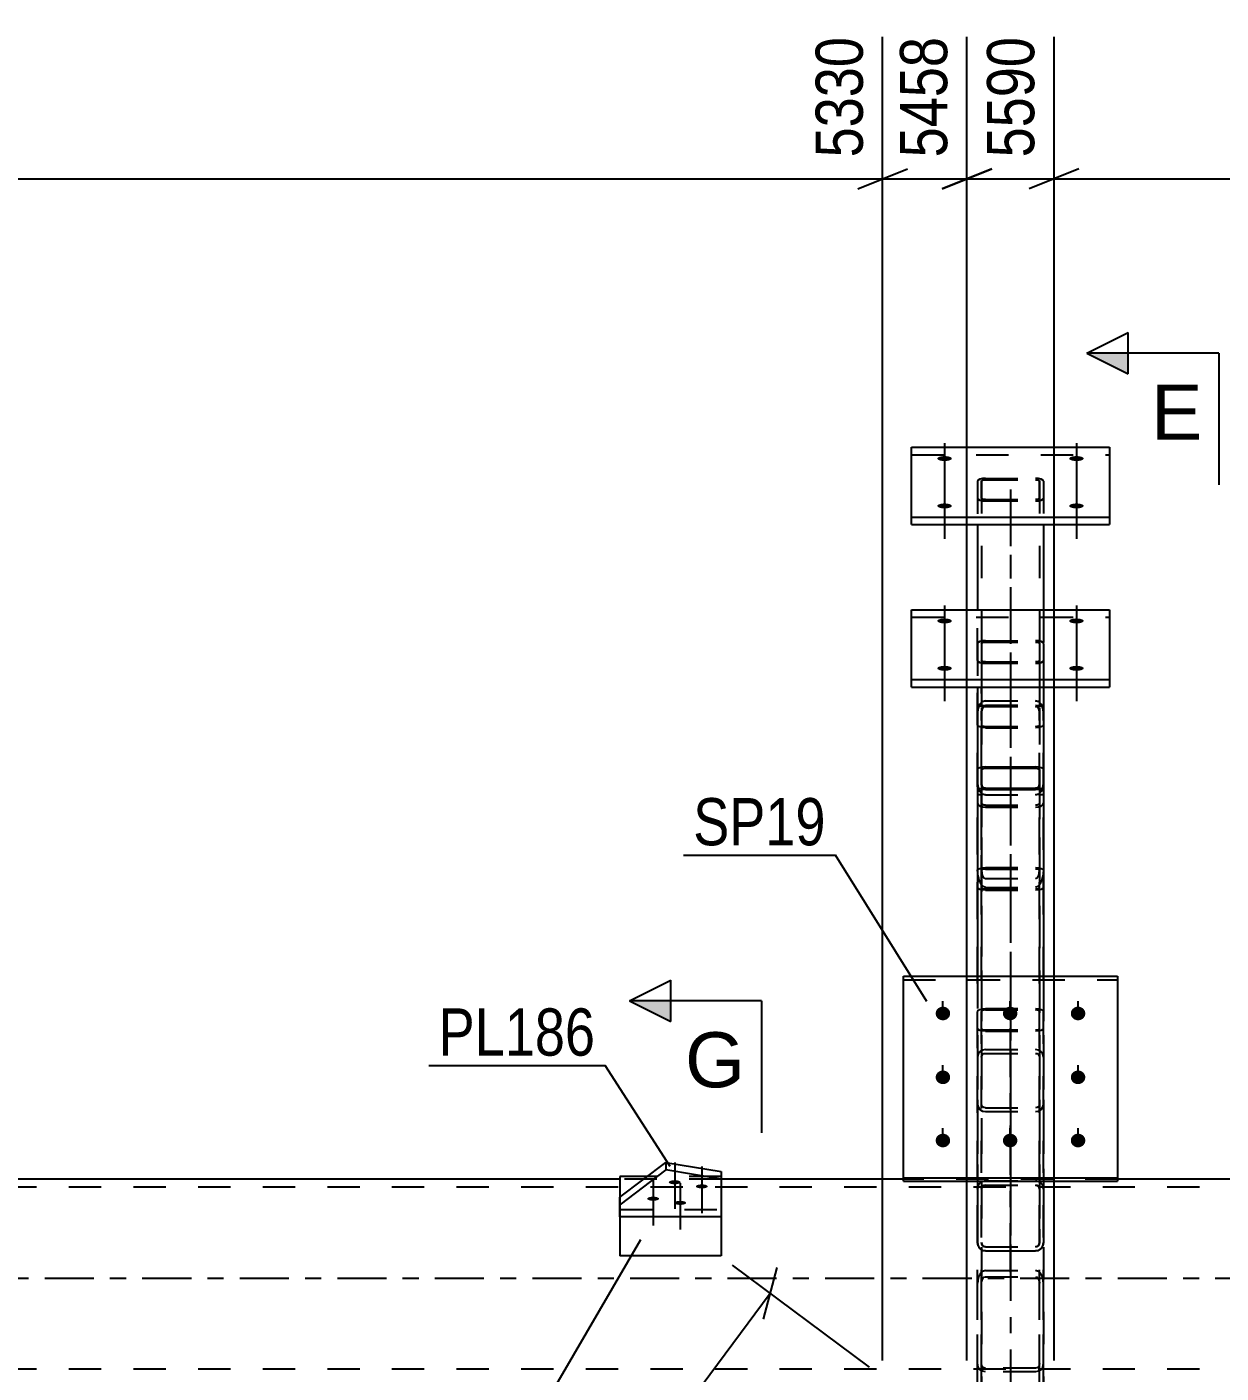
# Model space of a CAD drawing. Header units: millimetres. Extents: x -132 to 1057, y -569 to 272.
# Drawn here: x 153.5 to 226, y -5.8 to 75.9 of the extents above; entities that cross this region are included whole.
import ezdxf

# ---------------------------------------------------------------- set-up
doc = ezdxf.new("R2010")
doc.units = ezdxf.units.MM
doc.linetypes.add('DXK_LINE_DOT2', pattern=[3.9198, 1.9599, -1.9599])
doc.linetypes.add('DXK_LINE_DOT3', pattern=[5.9187, 2.979, -0.9799, 0.9799, -0.9799])
doc.styles.add('Arial', font='arial.ttf', dxfattribs={"height": 0.2})
doc.styles.add('Arial Narrow', font='ARIALN.TTF', dxfattribs={"height": 0.2})

# ---------------------------------------------------------------- blocks, each defined once
blk = doc.blocks.new('Part-335479220-3753 - 3686')
at = {"color": 2, "linetype": 'Continuous'}
for p, q in [((189.512, 4.901), (192.292, 7.023)), ((192.292, 6.572), (189.512, 4.45)), ((192.292, 7.023), (195.661, 6.463)), ((192.292, 7.023), (192.292, 6.572)), ((195.661, 6.011), (192.292, 6.572)), ((195.661, 6.463), (195.661, 3.717)), ((189.512, 3.717), (189.512, 4.901)), ((195.661, 3.717), (189.512, 3.717))]:
    blk.add_line(p, q, dxfattribs=at)
at = {"color": 7, "linetype": 'DXK_LINE_DOT2'}
blk.add_line((189.512, 4.168), (195.661, 4.168), dxfattribs=at)
blk = doc.blocks.new('Part-335479220-3694 - 3686')
at = {"color": 7, "linetype": 'DXK_LINE_DOT2'}
for p, q in [((211.686, 0.469), (211.502, 0.409)), ((211.594, 0.051), (211.686, 0.08)), ((211.686, 0.469), (214.726, 0.469)), ((211.686, 0.08), (214.726, 0.08)), ((214.909, 0.409), (214.726, 0.469)), ((214.726, 0.08), (214.817, 0.051)), ((211.242, -0.011), (211.206, -0.308)), ((211.206, -49.567), (211.206, -0.308)), ((211.446, -0.308), (211.464, -0.159)), ((211.446, -49.567), (211.446, -0.308)), ((214.947, -0.159), (214.966, -0.308)), ((214.966, -49.567), (214.966, -0.308)), ((215.206, -0.308), (215.169, -0.011)), ((215.206, -49.567), (215.206, -0.308)), ((211.239, -5.407), (211.206, -5.187)), ((211.242, -5.419), (211.239, -5.407)), ((211.346, -5.555), (211.242, -5.419)), ((211.502, -5.646), (211.346, -5.555)), ((211.464, -5.306), (211.446, -5.187)), ((211.516, -5.407), (211.464, -5.306)), ((211.686, -5.678), (211.502, -5.646)), ((211.594, -5.452), (211.516, -5.407)), ((211.686, -5.468), (211.594, -5.452)), ((214.726, -5.468), (211.686, -5.468)), ((214.726, -5.678), (211.686, -5.678)), ((214.817, -5.452), (214.726, -5.468)), ((214.909, -5.646), (214.726, -5.678)), ((214.895, -5.407), (214.817, -5.452)), ((214.947, -5.306), (214.895, -5.407)), ((215.065, -5.555), (214.909, -5.646)), ((214.966, -5.187), (214.947, -5.306)), ((215.169, -5.419), (215.065, -5.555)), ((215.169, -5.419), (215.172, -5.407)), ((215.172, -5.407), (215.206, -5.187)), ((211.206, -46.561), (211.242, -46.38)), ((211.242, -46.38), (211.346, -46.226)), ((211.346, -46.226), (211.502, -46.123)), ((211.464, -46.47), (211.446, -46.561)), ((211.516, -46.393), (211.464, -46.47)), ((211.502, -46.123), (211.686, -46.087)), ((211.594, -46.342), (211.516, -46.393)), ((211.686, -46.324), (211.594, -46.342)), ((211.686, -46.087), (214.726, -46.087)), ((211.686, -46.324), (214.726, -46.324)), ((214.726, -46.087), (214.909, -46.123)), ((214.817, -46.342), (214.726, -46.324)), ((214.895, -46.393), (214.817, -46.342)), ((214.947, -46.47), (214.895, -46.393)), ((214.909, -46.123), (215.065, -46.226)), ((214.966, -46.561), (214.947, -46.47)), ((215.065, -46.226), (215.169, -46.38)), ((215.169, -46.38), (215.206, -46.561)), ((211.242, -49.748), (211.206, -49.567)), ((211.346, -49.902), (211.242, -49.748)), ((211.446, -49.567), (211.464, -49.658)), ((211.464, -49.658), (211.516, -49.735)), ((211.516, -49.735), (211.594, -49.786)), ((211.594, -49.786), (211.686, -49.804)), ((211.686, -49.804), (214.726, -49.804)), ((214.726, -49.804), (214.817, -49.786)), ((214.817, -49.786), (214.895, -49.735)), ((214.895, -49.735), (214.947, -49.658)), ((214.947, -49.658), (214.966, -49.567)), ((215.169, -49.748), (215.065, -49.902)), ((215.206, -49.567), (215.169, -49.748)), ((211.502, -50.005), (211.346, -49.902)), ((211.686, -50.041), (211.502, -50.005)), ((211.686, -50.041), (214.726, -50.041)), ((214.909, -50.005), (214.726, -50.041)), ((215.065, -49.902), (214.909, -50.005))]:
    blk.add_line(p, q, dxfattribs=at)
for centre, radius, start, end in [((211.939, -0.151), 0.711, 127.94063, 168.60475), ((211.812, -0.229), 0.355, 127.94063, 168.60475), ((214.599, -0.229), 0.355, 11.39525, 52.05937), ((214.472, -0.151), 0.711, 11.39525, 52.05937)]:
    blk.add_arc(centre, radius, start, end, dxfattribs=at)
blk = doc.blocks.new('Part-335479220-3916 - 3686')
at = {"color": 2, "linetype": 'Continuous'}
for p, q in [((206.706, 5.873), (206.706, 18.308)), ((206.706, 18.308), (219.706, 18.308)), ((219.706, 18.308), (219.706, 5.873)), ((206.706, 6.092), (219.706, 6.092)), ((206.706, 5.873), (219.706, 5.873))]:
    blk.add_line(p, q, dxfattribs=at)
at = {"color": 7, "linetype": 'DXK_LINE_DOT2'}
blk.add_line((206.706, 18.089), (219.706, 18.089), dxfattribs=at)
blk = doc.blocks.new('Part-335479220-3726 - 3686')
at = {"color": 7, "linetype": 'DXK_LINE_DOT3'}
blk.add_line((213.206, 37.109), (213.206, -136.291), dxfattribs=at)
at = {"color": 7, "linetype": 'DXK_LINE_DOT2'}
for p, q in [((211.446, 29.308), (211.206, 29.308)), ((211.206, -127.169), (211.206, 29.308)), ((211.206, 28.806), (211.242, 28.714)), ((211.242, 28.714), (211.346, 28.637)), ((211.346, 28.637), (211.502, 28.585)), ((211.446, 29.308), (211.446, -127.169)), ((211.464, 28.76), (211.446, 28.806)), ((211.516, 28.721), (211.464, 28.76)), ((211.502, 28.585), (211.686, 28.567)), ((211.594, 28.696), (211.516, 28.721)), ((211.686, 28.686), (211.594, 28.696)), ((211.686, 28.686), (214.726, 28.686)), ((214.817, 28.696), (214.726, 28.686)), ((214.726, 28.567), (214.909, 28.585)), ((214.895, 28.721), (214.817, 28.696)), ((214.947, 28.76), (214.895, 28.721)), ((214.909, 28.585), (215.065, 28.637)), ((214.966, 28.806), (214.947, 28.76)), ((214.966, -127.169), (214.966, 29.308)), ((215.206, 29.308), (214.966, 29.308)), ((215.065, 28.637), (215.169, 28.714)), ((215.169, 28.714), (215.206, 28.806)), ((215.206, 29.308), (215.206, -127.169)), ((211.686, 28.567), (214.726, 28.567)), ((211.242, 24.358), (211.206, 24.768)), ((211.446, 24.768), (211.464, 24.563)), ((214.947, 24.563), (214.966, 24.768)), ((215.206, 24.768), (215.169, 24.358)), ((211.686, 23.695), (211.502, 23.777)), ((211.594, 24.273), (211.686, 24.232)), ((211.686, 24.232), (214.726, 24.232)), ((211.686, 23.695), (214.726, 23.695)), ((214.726, 24.232), (214.817, 24.273)), ((214.909, 23.777), (214.726, 23.695))]:
    blk.add_line(p, q, dxfattribs=at)
for centre, radius, start, end in [((211.999, 24.628), 0.539, 186.94098, 221.26286), ((214.412, 24.628), 0.539, 318.73714, 353.05902), ((212.312, 24.488), 1.078, 186.94098, 221.26286), ((214.099, 24.488), 1.078, 318.73714, 353.05902)]:
    blk.add_arc(centre, radius, start, end, dxfattribs=at)
blk = doc.blocks.new('Bolt-335479220-3734 - 3686')
at = {"linetype": 'Continuous'}
for points in [[(192.834, 5.938), (192.909, 5.935), (192.98, 5.927), (193.045, 5.914), (193.101, 5.897), (193.146, 5.876), (193.176, 5.853), (193.192, 5.828), (193.192, 5.802), (193.176, 5.777), (193.146, 5.753), (193.101, 5.732), (193.045, 5.715), (192.98, 5.702), (192.909, 5.694), (192.834, 5.692), (192.759, 5.694), (192.687, 5.702), (192.622, 5.715), (192.566, 5.732), (192.522, 5.753), (192.491, 5.777), (192.476, 5.802), (192.476, 5.828), (192.491, 5.853), (192.522, 5.876), (192.566, 5.897), (192.622, 5.914), (192.687, 5.927), (192.759, 5.935)], [(191.525, 4.939), (191.6, 4.936), (191.672, 4.928), (191.737, 4.916), (191.793, 4.898), (191.837, 4.877), (191.868, 4.854), (191.883, 4.829), (191.883, 4.803), (191.868, 4.778), (191.837, 4.754), (191.793, 4.734), (191.737, 4.716), (191.672, 4.703), (191.6, 4.695), (191.525, 4.693), (191.45, 4.695), (191.379, 4.703), (191.314, 4.716), (191.258, 4.734), (191.214, 4.754), (191.183, 4.778), (191.167, 4.803), (191.167, 4.829), (191.183, 4.854), (191.214, 4.877), (191.258, 4.898), (191.314, 4.916), (191.379, 4.928), (191.45, 4.936)], [(194.476, 5.686), (194.551, 5.683), (194.623, 5.675), (194.688, 5.663), (194.744, 5.645), (194.788, 5.625), (194.819, 5.601), (194.834, 5.576), (194.834, 5.55), (194.819, 5.525), (194.788, 5.501), (194.744, 5.481), (194.688, 5.463), (194.623, 5.45), (194.551, 5.443), (194.476, 5.44), (194.402, 5.443), (194.33, 5.45), (194.265, 5.463), (194.209, 5.481), (194.165, 5.501), (194.134, 5.525), (194.118, 5.55), (194.118, 5.576), (194.134, 5.601), (194.165, 5.625), (194.209, 5.645), (194.265, 5.663), (194.33, 5.675), (194.402, 5.683)], [(193.168, 4.687), (193.243, 4.685), (193.314, 4.677), (193.38, 4.664), (193.435, 4.647), (193.48, 4.626), (193.51, 4.602), (193.526, 4.577), (193.526, 4.551), (193.51, 4.526), (193.48, 4.503), (193.435, 4.482), (193.38, 4.465), (193.314, 4.452), (193.243, 4.444), (193.168, 4.441), (193.093, 4.444), (193.022, 4.452), (192.956, 4.465), (192.9, 4.482), (192.856, 4.503), (192.826, 4.526), (192.81, 4.551), (192.81, 4.577), (192.826, 4.602), (192.856, 4.626), (192.9, 4.647), (192.956, 4.664), (193.022, 4.677), (193.093, 4.685)]]:
    blk.add_hatch(color=1, dxfattribs=at).paths.add_polyline_path(points)
at = {"color": 1, "linetype": 'Continuous'}
for p, q in [((192.834, 7.017), (192.834, 4.198)), ((194.476, 6.766), (194.476, 3.947)), ((191.525, 6.019), (191.525, 3.2)), ((193.168, 5.767), (193.168, 2.948))]:
    blk.add_line(p, q, dxfattribs=at)
blk = doc.blocks.new('Part-335479220-3858 - 3686')
at = {"color": 2, "linetype": 'Continuous'}
for p, q in [((191.155, 6.155), (189.512, 6.155)), ((189.512, 6.155), (189.512, 4.901)), ((189.512, 3.717), (189.512, 1.355)), ((195.661, 3.717), (195.661, 1.355)), ((195.661, 1.355), (189.512, 1.355))]:
    blk.add_line(p, q, dxfattribs=at)
at = {"color": 7, "linetype": 'DXK_LINE_DOT2'}
for p, q in [((195.661, 6.155), (191.155, 6.155)), ((195.661, 6.155), (195.661, 3.717)), ((189.512, 4.901), (189.512, 3.717))]:
    blk.add_line(p, q, dxfattribs=at)
blk = doc.blocks.new('Bolt-335479220-3748 - 3686')
at = {"linetype": 'Continuous'}
for points in [[(209.106, 15.639), (209.014, 15.648), (208.927, 15.675), (208.847, 15.718), (208.779, 15.776), (208.724, 15.846), (208.687, 15.925), (208.668, 16.009), (208.668, 16.096), (208.687, 16.18), (208.724, 16.259), (208.779, 16.329), (208.847, 16.387), (208.927, 16.43), (209.014, 16.457), (209.106, 16.466), (209.197, 16.457), (209.284, 16.43), (209.364, 16.387), (209.433, 16.329), (209.487, 16.259), (209.524, 16.18), (209.543, 16.096), (209.543, 16.009), (209.524, 15.925), (209.487, 15.846), (209.433, 15.776), (209.364, 15.718), (209.284, 15.675), (209.197, 15.648)], [(213.186, 15.639), (213.094, 15.648), (213.007, 15.675), (212.927, 15.718), (212.859, 15.776), (212.804, 15.846), (212.767, 15.925), (212.748, 16.009), (212.748, 16.096), (212.767, 16.18), (212.804, 16.259), (212.859, 16.329), (212.927, 16.387), (213.007, 16.43), (213.094, 16.457), (213.186, 16.466), (213.277, 16.457), (213.364, 16.43), (213.444, 16.387), (213.513, 16.329), (213.567, 16.259), (213.604, 16.18), (213.623, 16.096), (213.623, 16.009), (213.604, 15.925), (213.567, 15.846), (213.513, 15.776), (213.444, 15.718), (213.364, 15.675), (213.277, 15.648)], [(217.306, 15.639), (217.214, 15.648), (217.127, 15.675), (217.047, 15.718), (216.979, 15.776), (216.924, 15.846), (216.887, 15.925), (216.868, 16.009), (216.868, 16.096), (216.887, 16.18), (216.924, 16.259), (216.979, 16.329), (217.047, 16.387), (217.127, 16.43), (217.214, 16.457), (217.306, 16.466), (217.397, 16.457), (217.484, 16.43), (217.564, 16.387), (217.633, 16.329), (217.687, 16.259), (217.724, 16.18), (217.743, 16.096), (217.743, 16.009), (217.724, 15.925), (217.687, 15.846), (217.633, 15.776), (217.564, 15.718), (217.484, 15.675), (217.397, 15.648)], [(209.106, 11.767), (209.014, 11.776), (208.927, 11.803), (208.847, 11.846), (208.779, 11.904), (208.724, 11.974), (208.687, 12.053), (208.668, 12.138), (208.668, 12.224), (208.687, 12.309), (208.724, 12.388), (208.779, 12.457), (208.847, 12.515), (208.927, 12.559), (209.014, 12.585), (209.106, 12.594), (209.197, 12.585), (209.284, 12.559), (209.364, 12.515), (209.433, 12.457), (209.487, 12.388), (209.524, 12.309), (209.543, 12.224), (209.543, 12.138), (209.524, 12.053), (209.487, 11.974), (209.433, 11.904), (209.364, 11.846), (209.284, 11.803), (209.197, 11.776)], [(217.306, 11.767), (217.214, 11.776), (217.127, 11.803), (217.047, 11.846), (216.979, 11.904), (216.924, 11.974), (216.887, 12.053), (216.868, 12.138), (216.868, 12.224), (216.887, 12.309), (216.924, 12.388), (216.979, 12.457), (217.047, 12.515), (217.127, 12.559), (217.214, 12.585), (217.306, 12.594), (217.397, 12.585), (217.484, 12.559), (217.564, 12.515), (217.633, 12.457), (217.687, 12.388), (217.724, 12.309), (217.743, 12.224), (217.743, 12.138), (217.724, 12.053), (217.687, 11.974), (217.633, 11.904), (217.564, 11.846), (217.484, 11.803), (217.397, 11.776)], [(209.106, 7.933), (209.014, 7.942), (208.927, 7.969), (208.847, 8.012), (208.779, 8.07), (208.724, 8.14), (208.687, 8.219), (208.668, 8.304), (208.668, 8.39), (208.687, 8.475), (208.724, 8.554), (208.779, 8.624), (208.847, 8.681), (208.927, 8.725), (209.014, 8.751), (209.106, 8.76), (209.197, 8.751), (209.284, 8.725), (209.364, 8.681), (209.433, 8.624), (209.487, 8.554), (209.524, 8.475), (209.543, 8.39), (209.543, 8.304), (209.524, 8.219), (209.487, 8.14), (209.433, 8.07), (209.364, 8.012), (209.284, 7.969), (209.197, 7.942)], [(213.186, 7.933), (213.094, 7.942), (213.007, 7.969), (212.927, 8.012), (212.859, 8.07), (212.804, 8.14), (212.767, 8.219), (212.748, 8.304), (212.748, 8.39), (212.767, 8.475), (212.804, 8.554), (212.859, 8.624), (212.927, 8.681), (213.007, 8.725), (213.094, 8.751), (213.186, 8.76), (213.277, 8.751), (213.364, 8.725), (213.444, 8.681), (213.513, 8.624), (213.567, 8.554), (213.604, 8.475), (213.623, 8.39), (213.623, 8.304), (213.604, 8.219), (213.567, 8.14), (213.513, 8.07), (213.444, 8.012), (213.364, 7.969), (213.277, 7.942)], [(217.306, 7.933), (217.214, 7.942), (217.127, 7.969), (217.047, 8.012), (216.979, 8.07), (216.924, 8.14), (216.887, 8.219), (216.868, 8.304), (216.868, 8.39), (216.887, 8.475), (216.924, 8.554), (216.979, 8.624), (217.047, 8.681), (217.127, 8.725), (217.214, 8.751), (217.306, 8.76), (217.397, 8.751), (217.484, 8.725), (217.564, 8.681), (217.633, 8.624), (217.687, 8.554), (217.724, 8.475), (217.743, 8.39), (217.743, 8.304), (217.724, 8.219), (217.687, 8.14), (217.633, 8.07), (217.564, 8.012), (217.484, 7.969), (217.397, 7.942)]]:
    blk.add_hatch(color=1, dxfattribs=at).paths.add_polyline_path(points)
at = {"color": 1, "linetype": 'Continuous'}
for p, q in [((209.106, 15.656), (209.106, 16.791)), ((213.186, 15.656), (213.186, 16.791)), ((217.306, 15.656), (217.306, 16.791)), ((209.106, 11.784), (209.106, 12.92)), ((217.306, 11.784), (217.306, 12.92)), ((209.106, 7.95), (209.106, 9.086)), ((213.186, 7.95), (213.186, 9.086)), ((217.306, 7.95), (217.306, 9.086))]:
    blk.add_line(p, q, dxfattribs=at)
blk = doc.blocks.new('Part-335479220-3870 - 3686')
at = {"color": 2, "linetype": 'Continuous'}
for p, q in [((189.512, 6), (94.397, 6)), ((206.706, 6), (195.661, 6)), ((243.054, 6), (219.706, 6))]:
    blk.add_line(p, q, dxfattribs=at)
at = {"color": 7, "linetype": 'DXK_LINE_DOT2'}
for p, q in [((195.661, 6), (189.512, 6)), ((219.706, 6), (206.706, 6)), ((467.706, 5.52), (12.56, 5.52)), ((467.706, -5.52), (12.56, -5.52))]:
    blk.add_line(p, q, dxfattribs=at)
at = {"color": 7, "linetype": 'DXK_LINE_DOT3'}
blk.add_line((12.56, 0), (467.706, 0), dxfattribs=at)
blk = doc.blocks.new('Part-335479220-3894 - 3686')
at = {"color": 7, "linetype": 'DXK_LINE_DOT3'}
blk.add_line((213.206, 0.354), (213.206, 15.401), dxfattribs=at)
at = {"color": 7, "linetype": 'DXK_LINE_DOT2'}
for p, q in [((211.242, 13.582), (211.206, 13.409)), ((211.206, 13.409), (211.206, 5.873)), ((211.346, 13.728), (211.242, 13.582)), ((211.502, 13.826), (211.346, 13.728)), ((211.446, 13.409), (211.464, 13.495)), ((211.446, 13.409), (211.446, 2.157)), ((211.464, 13.495), (211.516, 13.568)), ((211.686, 13.86), (211.502, 13.826)), ((211.516, 13.568), (211.594, 13.617)), ((211.594, 13.617), (211.686, 13.635)), ((211.686, 13.86), (214.726, 13.86)), ((211.686, 13.635), (214.726, 13.635)), ((214.909, 13.826), (214.726, 13.86)), ((214.726, 13.635), (214.817, 13.617)), ((214.817, 13.617), (214.895, 13.568)), ((214.895, 13.568), (214.947, 13.495)), ((215.065, 13.728), (214.909, 13.826)), ((214.947, 13.495), (214.966, 13.409)), ((214.966, 13.409), (214.966, 2.157)), ((215.169, 13.582), (215.065, 13.728)), ((215.206, 13.409), (215.169, 13.582)), ((215.206, 13.409), (215.206, 5.873)), ((211.206, 10.552), (211.242, 10.38)), ((211.242, 10.38), (211.346, 10.233)), ((211.346, 10.233), (211.502, 10.136)), ((211.464, 10.466), (211.446, 10.552)), ((211.516, 10.393), (211.464, 10.466)), ((211.502, 10.136), (211.686, 10.101)), ((211.594, 10.344), (211.516, 10.393)), ((211.686, 10.327), (211.594, 10.344)), ((211.686, 10.327), (214.726, 10.327)), ((211.686, 10.101), (214.726, 10.101)), ((214.817, 10.344), (214.726, 10.327)), ((214.726, 10.101), (214.909, 10.136)), ((214.895, 10.393), (214.817, 10.344)), ((214.947, 10.466), (214.895, 10.393)), ((214.909, 10.136), (215.065, 10.233)), ((214.966, 10.552), (214.947, 10.466)), ((215.065, 10.233), (215.169, 10.38)), ((215.169, 10.38), (215.206, 10.552)), ((211.502, 5.864), (211.686, 5.903)), ((211.686, 5.903), (214.726, 5.903)), ((214.726, 5.903), (214.909, 5.864)), ((211.206, 5.392), (211.242, 5.588)), ((211.464, 5.49), (211.446, 5.392)), ((211.516, 5.573), (211.464, 5.49)), ((211.594, 5.628), (211.516, 5.573)), ((211.686, 5.647), (211.594, 5.628)), ((211.686, 5.647), (214.726, 5.647)), ((214.817, 5.628), (214.726, 5.647)), ((214.895, 5.573), (214.817, 5.628)), ((214.947, 5.49), (214.895, 5.573)), ((214.966, 5.392), (214.947, 5.49)), ((215.169, 5.588), (215.206, 5.392)), ((211.446, 2.157), (211.464, 2.059)), ((211.464, 2.059), (211.516, 1.976)), ((211.516, 1.976), (211.594, 1.921)), ((211.594, 1.921), (211.686, 1.902)), ((211.686, 1.902), (214.726, 1.902)), ((214.726, 1.902), (214.817, 1.921)), ((214.817, 1.921), (214.895, 1.976)), ((214.895, 1.976), (214.947, 2.059)), ((214.947, 2.059), (214.966, 2.157))]:
    blk.add_line(p, q, dxfattribs=at)
at = {"color": 2, "linetype": 'Continuous'}
for p, q in [((211.206, 5.873), (211.206, 2.157)), ((215.206, 5.873), (215.206, 2.157)), ((211.242, 1.962), (211.206, 2.157)), ((211.686, 1.646), (211.502, 1.685)), ((211.686, 1.646), (214.726, 1.646)), ((214.909, 1.685), (214.726, 1.646)), ((215.206, 2.157), (215.169, 1.962))]:
    blk.add_line(p, q, dxfattribs=at)
at = {"color": 7, "linetype": 'DXK_LINE_DOT2'}
for centre, start, end in [((211.706, 5.412), 114.31996, 159.24168), ((214.705, 5.412), 20.75832, 65.68004)]:
    blk.add_arc(centre, 0.496, start, end, dxfattribs=at)
at = {"color": 2, "linetype": 'Continuous'}
for centre, start, end in [((211.706, 2.137), 200.75832, 245.68004), ((214.705, 2.137), 294.31996, 339.24168)]:
    blk.add_arc(centre, 0.496, start, end, dxfattribs=at)
blk = doc.blocks.new('Part-335479220-3899 - 3686')
at = {"color": 7, "linetype": 'DXK_LINE_DOT2'}
for p, q in [((211.242, 34.597), (211.206, 34.335)), ((211.206, -103.378), (211.206, 34.335)), ((211.346, 34.82), (211.242, 34.597)), ((211.502, 34.968), (211.346, 34.82)), ((211.446, 34.335), (211.464, 34.466)), ((211.446, -103.378), (211.446, 34.335)), ((211.464, 34.466), (211.516, 34.577)), ((211.686, 35.021), (211.502, 34.968)), ((211.516, 34.577), (211.594, 34.652)), ((211.594, 34.652), (211.686, 34.678)), ((211.686, 35.021), (214.726, 35.021)), ((211.686, 34.678), (214.726, 34.678)), ((214.909, 34.968), (214.726, 35.021)), ((214.726, 34.678), (214.817, 34.652)), ((214.817, 34.652), (214.895, 34.577)), ((214.895, 34.577), (214.947, 34.466)), ((215.065, 34.82), (214.909, 34.968)), ((214.947, 34.466), (214.966, 34.335)), ((214.966, -103.378), (214.966, 34.335)), ((215.169, 34.597), (215.065, 34.82)), ((215.206, 34.335), (215.169, 34.597)), ((215.206, -103.378), (215.206, 34.335)), ((211.206, 29.993), (211.242, 29.731)), ((211.242, 29.731), (211.346, 29.509)), ((211.346, 29.509), (211.502, 29.36)), ((211.464, 29.862), (211.446, 29.993)), ((211.516, 29.751), (211.464, 29.862)), ((211.594, 29.677), (211.516, 29.751)), ((211.686, 29.651), (211.594, 29.677)), ((211.686, 29.651), (214.726, 29.651)), ((214.817, 29.677), (214.726, 29.651)), ((214.895, 29.751), (214.817, 29.677)), ((214.947, 29.862), (214.895, 29.751)), ((214.909, 29.36), (215.065, 29.509)), ((214.966, 29.993), (214.947, 29.862)), ((215.065, 29.509), (215.169, 29.731)), ((215.169, 29.731), (215.206, 29.993)), ((211.502, 29.36), (211.686, 29.308)), ((211.686, 29.308), (214.726, 29.308)), ((214.726, 29.308), (214.909, 29.36))]:
    blk.add_line(p, q, dxfattribs=at)
blk = doc.blocks.new('Part-335479220-3910 - 3686')
at = {"color": 7, "linetype": 'DXK_LINE_DOT3'}
blk.add_line((213.206, 35.584), (213.206, 0.354), dxfattribs=at)
at = {"color": 7, "linetype": 'DXK_LINE_DOT2'}
for p, q in [((211.206, 34.335), (211.242, 34.597)), ((211.206, 34.335), (211.206, 2.157)), ((211.242, 34.597), (211.346, 34.82)), ((211.346, 34.82), (211.502, 34.968)), ((211.464, 34.466), (211.446, 34.335)), ((211.446, 34.335), (211.446, 13.409)), ((211.516, 34.577), (211.464, 34.466)), ((211.502, 34.968), (211.686, 35.021)), ((211.594, 34.652), (211.516, 34.577)), ((211.686, 34.678), (211.594, 34.652)), ((211.686, 35.021), (214.726, 35.021)), ((211.686, 34.678), (214.726, 34.678)), ((214.726, 35.021), (214.909, 34.968)), ((214.817, 34.652), (214.726, 34.678)), ((214.895, 34.577), (214.817, 34.652)), ((214.947, 34.466), (214.895, 34.577)), ((214.909, 34.968), (215.065, 34.82)), ((214.966, 34.335), (214.947, 34.466)), ((214.966, 34.335), (214.966, 2.157)), ((215.065, 34.82), (215.169, 34.597)), ((215.169, 34.597), (215.206, 34.335)), ((215.206, 34.335), (215.206, 10.552)), ((211.242, 29.731), (211.206, 29.993)), ((211.346, 29.509), (211.242, 29.731)), ((211.502, 29.36), (211.346, 29.509)), ((211.446, 29.993), (211.464, 29.862)), ((211.464, 29.862), (211.516, 29.751)), ((211.516, 29.751), (211.594, 29.677)), ((211.594, 29.677), (211.686, 29.651)), ((211.686, 29.651), (214.726, 29.651)), ((214.726, 29.651), (214.817, 29.677)), ((214.817, 29.677), (214.895, 29.751)), ((214.895, 29.751), (214.947, 29.862)), ((215.065, 29.509), (214.909, 29.36)), ((214.947, 29.862), (214.966, 29.993)), ((215.169, 29.731), (215.065, 29.509)), ((215.206, 29.993), (215.169, 29.731)), ((211.686, 29.308), (211.502, 29.36)), ((211.686, 29.308), (214.726, 29.308)), ((214.909, 29.36), (214.726, 29.308)), ((211.446, 13.409), (211.446, 2.157)), ((215.206, 10.552), (215.206, 2.157)), ((211.686, 5.903), (211.502, 5.864)), ((211.686, 5.903), (214.726, 5.903)), ((214.909, 5.864), (214.726, 5.903)), ((211.242, 5.588), (211.206, 5.392)), ((211.446, 5.392), (211.464, 5.49)), ((211.464, 5.49), (211.516, 5.573)), ((211.516, 5.573), (211.594, 5.628)), ((211.594, 5.628), (211.686, 5.647)), ((211.686, 5.647), (214.726, 5.647)), ((214.726, 5.647), (214.817, 5.628)), ((214.817, 5.628), (214.895, 5.573)), ((214.895, 5.573), (214.947, 5.49)), ((214.947, 5.49), (214.966, 5.392)), ((215.206, 5.392), (215.169, 5.588)), ((211.206, 2.157), (211.242, 1.962)), ((211.464, 2.059), (211.446, 2.157)), ((211.516, 1.976), (211.464, 2.059)), ((211.502, 1.685), (211.686, 1.646)), ((211.594, 1.921), (211.516, 1.976)), ((211.686, 1.902), (211.594, 1.921)), ((211.686, 1.902), (214.726, 1.902)), ((211.686, 1.646), (214.726, 1.646)), ((214.817, 1.921), (214.726, 1.902)), ((214.726, 1.646), (214.909, 1.685)), ((214.895, 1.976), (214.817, 1.921)), ((214.947, 2.059), (214.895, 1.976)), ((214.966, 2.157), (214.947, 2.059)), ((215.169, 1.962), (215.206, 2.157))]:
    blk.add_line(p, q, dxfattribs=at)
for centre, start, end in [((211.706, 5.412), 114.31996, 159.24169), ((214.705, 5.412), 20.75831, 65.68004), ((211.706, 2.137), 200.75831, 245.68004), ((214.705, 2.137), 294.31996, 339.24169)]:
    blk.add_arc(centre, 0.496, start, end, dxfattribs=at)
blk = doc.blocks.new('Part-335479220-8679 - 3686')
at = {"color": 7, "linetype": 'DXK_LINE_DOT3'}
blk.add_line((213.205, 47.376), (213.206, 14.816), dxfattribs=at)
at = {"color": 7, "linetype": 'DXK_LINE_DOT2'}
for p, q in [((211.242, 38.558), (211.206, 38.496)), ((211.206, 38.496), (211.206, 35.854)), ((211.206, 38.496), (211.206, 35.854)), ((211.346, 38.611), (211.242, 38.558)), ((211.502, 38.647), (211.346, 38.611)), ((211.446, 38.496), (211.464, 38.527)), ((211.446, 38.496), (211.446, 23.697)), ((211.464, 38.527), (211.516, 38.554)), ((211.686, 38.659), (211.502, 38.647)), ((211.516, 38.554), (211.594, 38.571)), ((211.594, 38.571), (211.686, 38.578)), ((211.686, 38.659), (214.726, 38.659)), ((211.686, 38.578), (214.726, 38.578)), ((214.909, 38.647), (214.726, 38.659)), ((214.726, 38.578), (214.817, 38.571)), ((214.817, 38.571), (214.895, 38.554)), ((214.895, 38.554), (214.947, 38.527)), ((215.065, 38.611), (214.909, 38.647)), ((214.947, 38.527), (214.966, 38.496)), ((214.966, 38.496), (214.966, 35.854)), ((214.966, 38.496), (214.966, 23.697)), ((215.169, 38.558), (215.065, 38.611)), ((215.206, 38.496), (215.169, 38.558)), ((215.206, 38.496), (215.206, 23.697)), ((211.206, 37.458), (211.242, 37.395)), ((211.242, 37.395), (211.346, 37.342)), ((211.346, 37.342), (211.502, 37.307)), ((211.464, 37.427), (211.446, 37.458)), ((211.516, 37.4), (211.464, 37.427)), ((211.502, 37.307), (211.686, 37.294)), ((211.594, 37.382), (211.516, 37.4)), ((211.686, 37.376), (211.594, 37.382)), ((211.686, 37.376), (214.726, 37.376)), ((211.686, 37.294), (214.726, 37.294)), ((214.817, 37.382), (214.726, 37.376)), ((214.726, 37.294), (214.909, 37.307)), ((214.895, 37.4), (214.817, 37.382)), ((214.947, 37.427), (214.895, 37.4)), ((214.909, 37.307), (215.065, 37.342)), ((214.966, 37.458), (214.947, 37.427)), ((215.065, 37.342), (215.169, 37.395)), ((215.169, 37.395), (215.206, 37.458)), ((211.446, 23.697), (211.446, 35.854)), ((211.206, 30.844), (211.206, 23.697)), ((215.206, 30.844), (215.206, 23.697)), ((211.206, 24.734), (211.242, 24.797)), ((211.242, 24.797), (211.346, 24.85)), ((211.346, 24.85), (211.502, 24.886)), ((211.464, 24.766), (211.446, 24.734)), ((211.516, 24.792), (211.464, 24.766)), ((211.502, 24.886), (211.686, 24.898)), ((211.594, 24.81), (211.516, 24.792)), ((211.686, 24.816), (211.594, 24.81)), ((211.686, 24.898), (214.726, 24.898)), ((211.686, 24.816), (214.726, 24.816)), ((214.726, 24.898), (214.909, 24.886)), ((214.817, 24.81), (214.726, 24.816)), ((214.895, 24.792), (214.817, 24.81)), ((214.947, 24.766), (214.895, 24.792)), ((214.909, 24.886), (215.065, 24.85)), ((214.966, 24.734), (214.947, 24.766)), ((215.065, 24.85), (215.169, 24.797)), ((215.169, 24.797), (215.206, 24.734)), ((211.242, 23.634), (211.206, 23.697)), ((211.446, 23.697), (211.464, 23.665)), ((214.947, 23.665), (214.966, 23.697)), ((215.206, 23.697), (215.169, 23.634)), ((211.346, 23.581), (211.242, 23.634)), ((211.502, 23.545), (211.346, 23.581)), ((211.464, 23.665), (211.516, 23.639)), ((211.686, 23.533), (211.502, 23.545)), ((211.516, 23.639), (211.594, 23.621)), ((211.594, 23.621), (211.686, 23.615)), ((211.686, 23.615), (214.726, 23.615)), ((211.686, 23.533), (214.726, 23.533)), ((214.726, 23.615), (214.817, 23.621)), ((214.909, 23.545), (214.726, 23.533)), ((214.817, 23.621), (214.895, 23.639)), ((214.895, 23.639), (214.947, 23.665)), ((215.065, 23.581), (214.909, 23.545)), ((215.169, 23.634), (215.065, 23.581))]:
    blk.add_line(p, q, dxfattribs=at)
at = {"color": 2, "linetype": 'Continuous'}
for p, q in [((211.206, 35.854), (211.206, 30.844)), ((215.206, 35.854), (215.206, 30.844))]:
    blk.add_line(p, q, dxfattribs=at)
blk = doc.blocks.new('Part-335479220-8680 - 3686')
at = {"color": 2, "linetype": 'Continuous'}
for p, q in [((207.205, 35.854), (207.205, 40.547)), ((207.205, 40.547), (219.205, 40.547)), ((219.205, 40.547), (219.205, 35.854)), ((207.205, 36.305), (219.205, 36.305)), ((207.205, 35.854), (219.205, 35.854))]:
    blk.add_line(p, q, dxfattribs=at)
at = {"color": 7, "linetype": 'DXK_LINE_DOT2'}
blk.add_line((207.205, 40.096), (219.205, 40.096), dxfattribs=at)
blk = doc.blocks.new('Part-335479220-8683 - 3686')
at = {"color": 7, "linetype": 'DXK_LINE_DOT2'}
for p, q in [((211.242, 48.408), (211.206, 48.346)), ((211.206, 48.346), (211.206, 45.704)), ((211.206, 48.327), (211.206, 45.704)), ((211.346, 48.462), (211.242, 48.408)), ((211.502, 48.497), (211.346, 48.462)), ((211.446, 48.346), (211.464, 48.377)), ((211.446, 47.308), (211.446, 48.346)), ((211.446, 48.346), (211.446, 33.547)), ((211.464, 48.377), (211.516, 48.404)), ((211.686, 48.51), (211.502, 48.497)), ((211.516, 48.404), (211.594, 48.421)), ((211.594, 48.421), (211.686, 48.428)), ((211.686, 48.51), (214.726, 48.51)), ((211.686, 48.428), (214.726, 48.428)), ((214.909, 48.497), (214.726, 48.51)), ((214.726, 48.428), (214.817, 48.421)), ((214.817, 48.421), (214.895, 48.404)), ((214.895, 48.404), (214.947, 48.377)), ((215.065, 48.462), (214.909, 48.497)), ((214.947, 48.377), (214.966, 48.346)), ((214.966, 47.308), (214.966, 48.346)), ((214.966, 48.346), (214.966, 33.547)), ((215.169, 48.408), (215.065, 48.462)), ((215.206, 48.346), (215.169, 48.408)), ((215.206, 48.346), (215.206, 33.547)), ((211.206, 47.308), (211.242, 47.245)), ((211.242, 47.245), (211.346, 47.192)), ((211.346, 47.192), (211.502, 47.157)), ((211.464, 47.277), (211.446, 47.308)), ((211.516, 47.25), (211.464, 47.277)), ((211.502, 47.157), (211.686, 47.144)), ((211.594, 47.232), (211.516, 47.25)), ((211.686, 47.226), (211.594, 47.232)), ((211.686, 47.226), (214.726, 47.226)), ((211.686, 47.144), (214.726, 47.144)), ((214.817, 47.232), (214.726, 47.226)), ((214.726, 47.144), (214.909, 47.157)), ((214.895, 47.25), (214.817, 47.232)), ((214.947, 47.277), (214.895, 47.25)), ((214.909, 47.157), (215.065, 47.192)), ((214.966, 47.308), (214.947, 47.277)), ((215.065, 47.192), (215.169, 47.245)), ((215.169, 47.245), (215.206, 47.308)), ((211.206, 33.547), (211.206, 40.547)), ((215.206, 40.547), (215.206, 33.547)), ((211.206, 34.584), (211.242, 34.647)), ((211.242, 34.647), (211.346, 34.7)), ((211.346, 34.7), (211.502, 34.736)), ((211.464, 34.616), (211.446, 34.584)), ((211.516, 34.642), (211.464, 34.616)), ((211.502, 34.736), (211.686, 34.748)), ((211.594, 34.66), (211.516, 34.642)), ((211.686, 34.666), (211.594, 34.66)), ((211.686, 34.748), (214.726, 34.748)), ((211.686, 34.666), (214.726, 34.666)), ((214.726, 34.748), (214.909, 34.736)), ((214.817, 34.66), (214.726, 34.666)), ((214.895, 34.642), (214.817, 34.66)), ((214.947, 34.616), (214.895, 34.642)), ((214.909, 34.736), (215.065, 34.7)), ((214.966, 34.584), (214.947, 34.616)), ((215.065, 34.7), (215.169, 34.647)), ((215.169, 34.647), (215.206, 34.584)), ((211.242, 33.484), (211.206, 33.547)), ((211.346, 33.431), (211.242, 33.484)), ((211.446, 33.547), (211.464, 33.515)), ((211.464, 33.515), (211.516, 33.489)), ((211.516, 33.489), (211.594, 33.471)), ((214.817, 33.471), (214.895, 33.489)), ((214.895, 33.489), (214.947, 33.515)), ((214.947, 33.515), (214.966, 33.547)), ((215.169, 33.484), (215.065, 33.431)), ((215.206, 33.547), (215.169, 33.484)), ((211.502, 33.395), (211.346, 33.431)), ((211.686, 33.383), (211.502, 33.395)), ((211.594, 33.471), (211.686, 33.465)), ((211.686, 33.465), (214.726, 33.465)), ((211.686, 33.383), (214.726, 33.383)), ((214.726, 33.465), (214.817, 33.471)), ((214.909, 33.395), (214.726, 33.383)), ((215.065, 33.431), (214.909, 33.395))]:
    blk.add_line(p, q, dxfattribs=at)
at = {"color": 7, "linetype": 'DXK_LINE_DOT3'}
blk.add_line((213.206, 47.827), (213.206, 34.066), dxfattribs=at)
at = {"color": 2, "linetype": 'Continuous'}
for p, q in [((211.206, 45.704), (211.206, 40.547)), ((215.206, 45.704), (215.206, 40.547))]:
    blk.add_line(p, q, dxfattribs=at)
blk = doc.blocks.new('Part-335479220-8684 - 3686')
at = {"color": 2, "linetype": 'Continuous'}
for p, q in [((207.205, 45.704), (207.205, 50.397)), ((207.205, 50.397), (219.205, 50.397)), ((219.205, 50.397), (219.205, 45.704)), ((207.205, 46.155), (219.205, 46.155)), ((207.205, 45.704), (219.205, 45.704))]:
    blk.add_line(p, q, dxfattribs=at)
at = {"color": 7, "linetype": 'DXK_LINE_DOT2'}
blk.add_line((207.205, 49.946), (219.205, 49.946), dxfattribs=at)
blk = doc.blocks.new('Part-335479220-8687 - 3686')
at = {"color": 2, "linetype": 'Continuous'}
for p, q in [((211.242, 30.907), (211.206, 30.844)), ((211.206, 29.806), (211.206, 30.844)), ((211.346, 30.96), (211.242, 30.907)), ((211.502, 30.996), (211.346, 30.96)), ((211.446, 30.844), (211.464, 30.876)), ((211.446, 30.844), (211.446, 29.806)), ((211.464, 30.876), (211.516, 30.902)), ((211.686, 31.008), (211.502, 30.996)), ((211.516, 30.902), (211.594, 30.92)), ((211.594, 30.92), (211.686, 30.926)), ((211.686, 31.008), (214.726, 31.008)), ((211.686, 30.926), (214.726, 30.926)), ((214.909, 30.996), (214.726, 31.008)), ((214.726, 30.926), (214.817, 30.92)), ((214.817, 30.92), (214.895, 30.902)), ((214.895, 30.902), (214.947, 30.876)), ((215.065, 30.96), (214.909, 30.996)), ((214.947, 30.876), (214.966, 30.844)), ((214.966, 30.844), (214.966, 29.806)), ((215.169, 30.907), (215.065, 30.96)), ((215.206, 30.844), (215.169, 30.907)), ((215.206, 29.806), (215.206, 30.844)), ((211.206, 29.806), (211.206, 18.308)), ((211.206, 29.806), (211.242, 29.744)), ((211.242, 29.744), (211.346, 29.691)), ((211.346, 29.691), (211.502, 29.655)), ((211.464, 29.775), (211.446, 29.806)), ((211.516, 29.748), (211.464, 29.775)), ((211.502, 29.655), (211.686, 29.643)), ((211.594, 29.731), (211.516, 29.748)), ((211.686, 29.724), (211.594, 29.731)), ((211.686, 29.724), (214.726, 29.724)), ((211.686, 29.643), (214.726, 29.643)), ((214.817, 29.731), (214.726, 29.724)), ((214.726, 29.643), (214.909, 29.655)), ((214.895, 29.748), (214.817, 29.731)), ((214.947, 29.775), (214.895, 29.748)), ((214.909, 29.655), (215.065, 29.691)), ((214.966, 29.806), (214.947, 29.775)), ((215.065, 29.691), (215.169, 29.744)), ((215.169, 29.744), (215.206, 29.806)), ((215.206, 29.806), (215.206, 18.308))]:
    blk.add_line(p, q, dxfattribs=at)
at = {"color": 7, "linetype": 'DXK_LINE_DOT2'}
for p, q in [((211.206, 30.844), (211.206, 29.806)), ((215.206, 30.844), (215.206, 29.806)), ((211.446, 29.806), (211.446, 15.146)), ((214.966, 29.806), (214.966, 15.146)), ((211.206, 18.308), (211.206, 15.146)), ((215.206, 18.308), (215.206, 15.146)), ((211.346, 16.3), (211.502, 16.335)), ((211.502, 16.335), (211.686, 16.348)), ((211.686, 16.348), (214.726, 16.348)), ((214.726, 16.348), (214.909, 16.335)), ((214.909, 16.335), (215.065, 16.3)), ((211.206, 16.184), (211.242, 16.247)), ((211.242, 16.247), (211.346, 16.3)), ((211.464, 16.215), (211.446, 16.184)), ((211.516, 16.242), (211.464, 16.215)), ((211.594, 16.26), (211.516, 16.242)), ((211.686, 16.266), (211.594, 16.26)), ((211.686, 16.266), (214.726, 16.266)), ((214.817, 16.26), (214.726, 16.266)), ((214.895, 16.242), (214.817, 16.26)), ((214.947, 16.215), (214.895, 16.242)), ((214.966, 16.184), (214.947, 16.215)), ((215.065, 16.3), (215.169, 16.247)), ((215.169, 16.247), (215.206, 16.184)), ((211.242, 15.083), (211.206, 15.146)), ((211.346, 15.03), (211.242, 15.083)), ((211.502, 14.995), (211.346, 15.03)), ((211.446, 15.146), (211.464, 15.115)), ((211.464, 15.115), (211.516, 15.088)), ((211.686, 14.982), (211.502, 14.995)), ((211.516, 15.088), (211.594, 15.07)), ((211.594, 15.07), (211.686, 15.064)), ((211.686, 15.064), (214.726, 15.064)), ((211.686, 14.982), (214.726, 14.982)), ((214.726, 15.064), (214.817, 15.07)), ((214.909, 14.995), (214.726, 14.982)), ((214.817, 15.07), (214.895, 15.088)), ((214.895, 15.088), (214.947, 15.115)), ((215.065, 15.03), (214.909, 14.995)), ((214.947, 15.115), (214.966, 15.146)), ((215.169, 15.083), (215.065, 15.03)), ((215.206, 15.146), (215.169, 15.083))]:
    blk.add_line(p, q, dxfattribs=at)
blk = doc.blocks.new('Bolt-335479220-8689 - 3686')
at = {"linetype": 'Continuous'}
for points in [[(209.206, 39.713), (209.115, 39.716), (209.027, 39.726), (208.948, 39.741), (208.879, 39.762), (208.825, 39.788), (208.788, 39.817), (208.769, 39.847), (208.769, 39.879), (208.788, 39.91), (208.825, 39.938), (208.879, 39.964), (208.948, 39.985), (209.027, 40.001), (209.115, 40.01), (209.206, 40.014), (209.298, 40.01), (209.385, 40.001), (209.465, 39.985), (209.533, 39.964), (209.587, 39.938), (209.625, 39.91), (209.644, 39.879), (209.644, 39.847), (209.625, 39.817), (209.587, 39.788), (209.533, 39.762), (209.465, 39.741), (209.385, 39.726), (209.298, 39.716)], [(209.206, 36.839), (209.115, 36.842), (209.027, 36.852), (208.948, 36.867), (208.879, 36.889), (208.825, 36.914), (208.788, 36.943), (208.769, 36.974), (208.769, 37.005), (208.788, 37.036), (208.825, 37.065), (208.879, 37.09), (208.948, 37.111), (209.027, 37.127), (209.115, 37.137), (209.206, 37.14), (209.298, 37.137), (209.385, 37.127), (209.465, 37.111), (209.533, 37.09), (209.587, 37.065), (209.625, 37.036), (209.644, 37.005), (209.644, 36.974), (209.625, 36.943), (209.587, 36.914), (209.533, 36.889), (209.465, 36.867), (209.385, 36.852), (209.298, 36.842)]]:
    blk.add_hatch(color=1, dxfattribs=at).paths.add_polyline_path(points)
at = {"color": 1, "linetype": 'Continuous'}
for p, q in [((209.206, 40.803), (209.206, 37.871)), ((209.206, 37.929), (209.206, 34.997))]:
    blk.add_line(p, q, dxfattribs=at)
blk = doc.blocks.new('Bolt-335479220-8690 - 3686')
at = {"linetype": 'Continuous'}
for points in [[(217.206, 39.713), (217.115, 39.716), (217.027, 39.726), (216.948, 39.741), (216.879, 39.762), (216.825, 39.788), (216.788, 39.817), (216.769, 39.847), (216.769, 39.879), (216.788, 39.91), (216.825, 39.938), (216.879, 39.964), (216.948, 39.985), (217.027, 40.001), (217.115, 40.01), (217.206, 40.014), (217.298, 40.01), (217.385, 40.001), (217.465, 39.985), (217.533, 39.964), (217.587, 39.938), (217.625, 39.91), (217.644, 39.879), (217.644, 39.847), (217.625, 39.817), (217.587, 39.788), (217.533, 39.762), (217.465, 39.741), (217.385, 39.726), (217.298, 39.716)], [(217.206, 36.839), (217.115, 36.842), (217.027, 36.852), (216.948, 36.867), (216.879, 36.889), (216.825, 36.914), (216.788, 36.943), (216.769, 36.974), (216.769, 37.005), (216.788, 37.036), (216.825, 37.065), (216.879, 37.09), (216.948, 37.111), (217.027, 37.127), (217.115, 37.137), (217.206, 37.14), (217.298, 37.137), (217.385, 37.127), (217.465, 37.111), (217.533, 37.09), (217.587, 37.065), (217.625, 37.036), (217.644, 37.005), (217.644, 36.974), (217.625, 36.943), (217.587, 36.914), (217.533, 36.889), (217.465, 36.867), (217.385, 36.852), (217.298, 36.842)]]:
    blk.add_hatch(color=1, dxfattribs=at).paths.add_polyline_path(points)
at = {"color": 1, "linetype": 'Continuous'}
for p, q in [((217.206, 40.803), (217.206, 37.871)), ((217.206, 37.929), (217.206, 34.997))]:
    blk.add_line(p, q, dxfattribs=at)
blk = doc.blocks.new('Bolt-335479220-8693 - 3686')
at = {"linetype": 'Continuous'}
for points in [[(209.206, 49.563), (209.115, 49.566), (209.027, 49.576), (208.948, 49.591), (208.879, 49.613), (208.825, 49.638), (208.788, 49.667), (208.769, 49.698), (208.769, 49.729), (208.788, 49.76), (208.825, 49.789), (208.879, 49.814), (208.948, 49.835), (209.027, 49.851), (209.115, 49.86), (209.206, 49.864), (209.298, 49.86), (209.385, 49.851), (209.465, 49.835), (209.533, 49.814), (209.587, 49.789), (209.625, 49.76), (209.644, 49.729), (209.644, 49.698), (209.625, 49.667), (209.587, 49.638), (209.533, 49.613), (209.465, 49.591), (209.385, 49.576), (209.298, 49.566)], [(209.206, 46.689), (209.115, 46.692), (209.027, 46.702), (208.948, 46.718), (208.879, 46.739), (208.825, 46.764), (208.788, 46.793), (208.769, 46.824), (208.769, 46.855), (208.788, 46.886), (208.825, 46.915), (208.879, 46.94), (208.948, 46.961), (209.027, 46.977), (209.115, 46.987), (209.206, 46.99), (209.298, 46.987), (209.385, 46.977), (209.465, 46.961), (209.533, 46.94), (209.587, 46.915), (209.625, 46.886), (209.644, 46.855), (209.644, 46.824), (209.625, 46.793), (209.587, 46.764), (209.533, 46.739), (209.465, 46.718), (209.385, 46.702), (209.298, 46.692)]]:
    blk.add_hatch(color=1, dxfattribs=at).paths.add_polyline_path(points)
at = {"color": 1, "linetype": 'Continuous'}
for p, q in [((209.206, 50.653), (209.206, 47.721)), ((209.206, 47.779), (209.206, 44.847))]:
    blk.add_line(p, q, dxfattribs=at)
blk = doc.blocks.new('Bolt-335479220-8694 - 3686')
at = {"linetype": 'Continuous'}
for points in [[(217.206, 49.563), (217.115, 49.566), (217.027, 49.576), (216.948, 49.591), (216.879, 49.613), (216.825, 49.638), (216.788, 49.667), (216.769, 49.698), (216.769, 49.729), (216.788, 49.76), (216.825, 49.789), (216.879, 49.814), (216.948, 49.835), (217.027, 49.851), (217.115, 49.86), (217.206, 49.864), (217.298, 49.86), (217.385, 49.851), (217.465, 49.835), (217.533, 49.814), (217.587, 49.789), (217.625, 49.76), (217.644, 49.729), (217.644, 49.698), (217.625, 49.667), (217.587, 49.638), (217.533, 49.613), (217.465, 49.591), (217.385, 49.576), (217.298, 49.566)], [(217.206, 46.689), (217.115, 46.692), (217.027, 46.702), (216.948, 46.718), (216.879, 46.739), (216.825, 46.764), (216.788, 46.793), (216.769, 46.824), (216.769, 46.855), (216.788, 46.886), (216.825, 46.915), (216.879, 46.94), (216.948, 46.961), (217.027, 46.977), (217.115, 46.987), (217.206, 46.99), (217.298, 46.987), (217.385, 46.977), (217.465, 46.961), (217.533, 46.94), (217.587, 46.915), (217.625, 46.886), (217.644, 46.855), (217.644, 46.824), (217.625, 46.793), (217.587, 46.764), (217.533, 46.739), (217.465, 46.718), (217.385, 46.702), (217.298, 46.692)]]:
    blk.add_hatch(color=1, dxfattribs=at).paths.add_polyline_path(points)
at = {"color": 1, "linetype": 'Continuous'}
for p, q in [((217.206, 50.653), (217.206, 47.721)), ((217.206, 47.779), (217.206, 44.847))]:
    blk.add_line(p, q, dxfattribs=at)
blk = doc.blocks.new('StraightDimension-335479220-4342 - 3686')
at = {"color": 7, "linetype": 'Continuous'}
for p, q in [((215.846, -5), (215.846, 75.295)), ((217.346, 67.283), (214.346, 66.083)), ((215.846, 66.683), (323.94, 66.683))]:
    blk.add_line(p, q, dxfattribs=at)
blk = doc.blocks.new('StraightDimension-335479220-4332 - 3686')
at = {"color": 7, "linetype": 'Continuous'}
for p, q in [((210.566, -5), (210.566, 75.295)), ((215.846, -5), (215.846, 75.295)), ((209.066, 66.083), (212.066, 67.283)), ((217.346, 67.283), (214.346, 66.083)), ((210.566, 66.683), (215.846, 66.683))]:
    blk.add_line(p, q, dxfattribs=at)
at = {"color": 0, "linetype": 'Continuous'}
blk.add_wipeout([(215.246, 75.895), (211.046, 75.895), (211.046, 67.383), (215.246, 67.383)], dxfattribs=at)
at = {"color": 3, "linetype": 'Continuous', "style": 'Arial Narrow'}
blk.add_text('5590', height=2.8633, rotation=90.00021, dxfattribs=at).set_placement((214.646, 67.983))
blk = doc.blocks.new('StraightDimension-335479220-4610 - 3686')
at = {"color": 7, "linetype": 'Continuous'}
for p, q in [((204.646, -5.403), (196.34, 0.782)), ((198.211, -2.482), (199.04, 0.641)), ((158.884, -54.296), (198.625, -0.921)), ((164.904, -58.779), (156.598, -52.594)), ((159.298, -52.735), (158.469, -55.858))]:
    blk.add_line(p, q, dxfattribs=at)
at = {"color": 0}
blk.add_wipeout([(180.695, -23.747), (177.326, -21.238), (172.242, -28.066), (175.611, -30.574)], dxfattribs=at)
at = {"color": 3, "style": 'Arial Narrow'}
blk.add_text('1664', height=2.8633, rotation=53.33091, dxfattribs=at).set_placement((175.488, -29.735))
blk = doc.blocks.new('StraightDimension-335479220-4298 - 3686')
at = {"color": 7, "linetype": 'Continuous'}
for p, q in [((120.84, -5), (120.84, 75.295)), ((205.448, -5), (205.448, 75.295)), ((122.34, 67.283), (119.34, 66.083)), ((203.948, 66.083), (206.948, 67.283)), ((120.84, 66.683), (205.448, 66.683))]:
    blk.add_line(p, q, dxfattribs=at)
at = {"color": 0, "linetype": 'Continuous'}
blk.add_wipeout([(204.848, 75.895), (200.648, 75.895), (200.648, 67.383), (204.848, 67.383)], dxfattribs=at)
at = {"color": 3, "linetype": 'Continuous', "style": 'Arial Narrow'}
blk.add_text('5330', height=2.8633, rotation=90.00021, dxfattribs=at).set_placement((204.248, 67.983))
blk = doc.blocks.new('StraightDimension-335479220-4315 - 3686')
at = {"color": 7, "linetype": 'Continuous'}
for p, q in [((205.448, -5), (205.448, 75.295)), ((210.566, -5), (210.566, 75.295)), ((203.948, 66.083), (206.948, 67.283)), ((212.066, 67.283), (209.066, 66.083)), ((205.448, 66.683), (210.566, 66.683))]:
    blk.add_line(p, q, dxfattribs=at)
at = {"color": 0, "linetype": 'Continuous'}
blk.add_wipeout([(209.966, 75.895), (205.766, 75.895), (205.766, 67.383), (209.966, 67.383)], dxfattribs=at)
at = {"color": 3, "linetype": 'Continuous', "style": 'Arial Narrow'}
blk.add_text('5458', height=2.8633, rotation=90.00021, dxfattribs=at).set_placement((209.366, 67.983))
blk = doc.blocks.new('Mark-335479220-3854 - 3686')
at = {"color": 30, "linetype": 'Continuous'}
for p in [(190.752, 2.327), (170.977, -13.284)]:
    blk.add_line(p, (181.681, -13.284), dxfattribs=at)
at = {"color": 0}
blk.add_wipeout([(181.081, -12.684), (181.081, -9.684), (171.577, -9.684), (171.577, -12.684)], dxfattribs=at)
blk.add_wipeout([(181.081, -12.684), (181.081, -9.684), (171.577, -9.684), (171.577, -12.684)], dxfattribs=at)
at = {"color": 3, "style": 'Arial Narrow'}
blk.add_text('PL187', height=2.8633, dxfattribs=at).set_placement((171.577, -12.684))
blk = doc.blocks.new('Mark-335479220-3749 - 3686')
at = {"color": 30, "linetype": 'Continuous'}
for p in [(177.912, 12.895), (192.567, 6.768)]:
    blk.add_line(p, (188.616, 12.895), dxfattribs=at)
at = {"color": 0}
blk.add_wipeout([(188.016, 13.495), (188.016, 16.495), (178.512, 16.495), (178.512, 13.495)], dxfattribs=at)
blk.add_wipeout([(188.016, 13.495), (188.016, 16.495), (178.512, 16.495), (178.512, 13.495)], dxfattribs=at)
at = {"color": 3, "style": 'Arial Narrow'}
blk.add_text('PL186', height=2.8633, dxfattribs=at).set_placement((178.512, 13.495))
blk = doc.blocks.new('Mark-335479220-3912 - 3686')
at = {"color": 30, "linetype": 'Continuous'}
for p in [(193.358, 25.653), (208.134, 16.781)]:
    blk.add_line(p, (202.597, 25.653), dxfattribs=at)
at = {"color": 0}
blk.add_wipeout([(201.997, 26.253), (201.997, 29.253), (193.958, 29.253), (193.958, 26.253)], dxfattribs=at)
blk.add_wipeout([(201.997, 26.253), (201.997, 29.253), (193.958, 29.253), (193.958, 26.253)], dxfattribs=at)
at = {"color": 3, "style": 'Arial Narrow'}
blk.add_text('SP19', height=2.8633, dxfattribs=at).set_placement((193.958, 26.253))
blk = doc.blocks.new('SectionMark-335479220-15468 - 3686')
at = {"linetype": 'Continuous'}
for points in [[(192.591, 16.821), (192.591, 15.571), (190.091, 16.821)], [(192.591, -13.786), (192.591, -15.036), (190.091, -15.036)]]:
    blk.add_hatch(color=6, dxfattribs=at).paths.add_polyline_path(points)
at = {"color": 6, "linetype": 'Continuous'}
for p, q in [((190.091, 16.821), (192.591, 18.071)), ((192.591, 15.571), (192.591, 18.071)), ((198.091, 16.821), (190.091, 16.821)), ((190.091, 16.821), (192.591, 15.571)), ((198.091, 16.821), (198.091, 8.821)), ((198.091, -15.036), (198.091, -7.036)), ((190.091, -15.036), (192.591, -13.786)), ((192.591, -13.786), (192.591, -16.286)), ((198.091, -15.036), (190.091, -15.036)), ((192.591, -16.286), (190.091, -15.036))]:
    blk.add_line(p, q, dxfattribs=at)
at = {"color": 0, "linetype": 'Continuous'}
for points in [[(197.091, 11.571), (197.091, 15.071), (193.461, 15.071), (193.461, 11.571)], [(197.091, -13.286), (197.091, -9.786), (193.461, -9.786), (193.461, -13.286)]]:
    blk.add_wipeout(points, dxfattribs=at)
at = {"color": 3, "linetype": 'Continuous', "style": 'Arial'}
for p in [(193.461, 11.571), (193.461, -13.286)]:
    blk.add_text('G', height=3.343, dxfattribs=at).set_placement(p)
blk = doc.blocks.new('SectionMark-335479220-4967 - 3686')
at = {"linetype": 'Continuous'}
blk.add_hatch(color=6, dxfattribs=at).paths.add_polyline_path([(220.346, 56.112), (220.346, 54.862), (217.846, 56.112)])
at = {"color": 6, "linetype": 'Continuous'}
for p, q in [((217.846, 56.112), (220.346, 57.362)), ((220.346, 54.862), (220.346, 57.362)), ((225.846, 56.112), (217.846, 56.112)), ((217.846, 56.112), (220.346, 54.862)), ((225.846, 56.112), (225.846, 48.112))]:
    blk.add_line(p, q, dxfattribs=at)
at = {"color": 0, "linetype": 'Continuous'}
blk.add_wipeout([(224.846, 50.862), (224.846, 54.362), (221.736, 54.362), (221.736, 50.862)], dxfattribs=at)
at = {"color": 3, "linetype": 'Continuous', "style": 'Arial'}
blk.add_text('E', height=3.343, dxfattribs=at).set_placement((221.736, 50.862))

msp = doc.modelspace()

# ---------------------------------------------------------------- block references
for name in ['Bolt-335479220-8693 - 3686', 'Bolt-335479220-8694 - 3686', 'Part-335479220-8684 - 3686', 'Part-335479220-8683 - 3686', 'Part-335479220-8679 - 3686', 'Part-335479220-8680 - 3686', 'Bolt-335479220-8689 - 3686', 'Bolt-335479220-8690 - 3686', 'Part-335479220-3726 - 3686', 'Part-335479220-3910 - 3686', 'Part-335479220-3899 - 3686', 'Part-335479220-8687 - 3686', 'Part-335479220-3916 - 3686', 'Bolt-335479220-3748 - 3686', 'Part-335479220-3894 - 3686', 'Part-335479220-3870 - 3686', 'Part-335479220-3753 - 3686', 'Bolt-335479220-3734 - 3686', 'Part-335479220-3858 - 3686', 'Part-335479220-3694 - 3686']:
    msp.add_blockref(name, (0, 0))

# ---------------------------------------------------------------- next in the draw order: block references
for name in ['StraightDimension-335479220-4342 - 3686', 'StraightDimension-335479220-4610 - 3686']:
    msp.add_blockref(name, (0, 0))

# ---------------------------------------------------------------- next in the draw order: block references
for name in ['StraightDimension-335479220-4298 - 3686', 'StraightDimension-335479220-4332 - 3686', 'SectionMark-335479220-4967 - 3686']:
    msp.add_blockref(name, (0, 0))

# ---------------------------------------------------------------- next in the draw order: block references
for name in ['StraightDimension-335479220-4315 - 3686', 'Mark-335479220-3749 - 3686', 'Mark-335479220-3854 - 3686']:
    msp.add_blockref(name, (0, 0))

# ---------------------------------------------------------------- next in the draw order: block references
msp.add_blockref('Mark-335479220-3912 - 3686', (0, 0))

# ---------------------------------------------------------------- next in the draw order: block references
msp.add_blockref('SectionMark-335479220-15468 - 3686', (0, 0))

doc.saveas('drawing.dxf')
